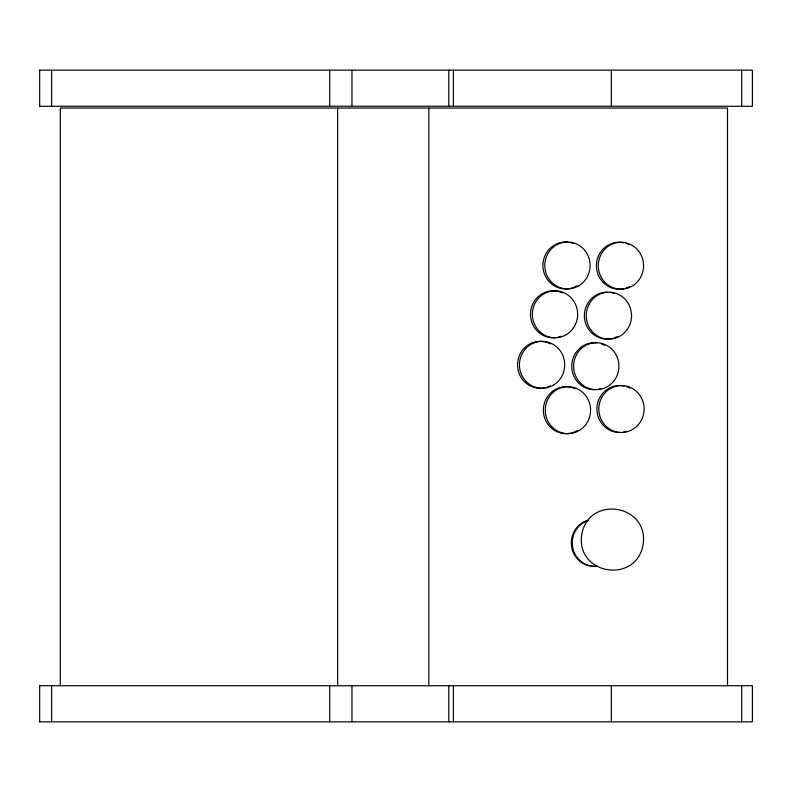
<?xml version="1.0" encoding="UTF-8"?>
<svg xmlns="http://www.w3.org/2000/svg" width="792" height="792" viewBox="0 0 792 792"><rect width="100%" height="100%" fill="white"/><g stroke="black" fill="none" stroke-linecap="round" stroke-linejoin="round"><path stroke-width="1.19" d="M39.6 70.171L752.4 70.171L752.4 106.276L39.6 106.276M39.6 685.723L752.4 685.723L752.4 721.829L39.6 721.829M741.728 70.171L741.728 106.276M741.728 685.723L741.728 721.829M727.511 685.723L727.511 108.078L60.281 108.078L60.281 685.723M611.345 70.171L611.345 106.276M611.345 685.723L611.345 721.829M453.37 70.171L453.37 106.276M453.37 685.723L453.37 721.829M448.757 70.171L448.757 106.276M448.757 685.723L448.757 721.829M428.818 108.078L428.818 685.723M351.965 70.171L351.965 106.276M351.965 685.723L351.965 721.829M337.649 108.078L337.649 685.723M329.729 70.171L329.729 106.276M329.729 685.723L329.729 721.829M51.619 70.171L51.619 106.276M51.619 685.723L51.619 721.829M39.669 70.171L39.669 106.276M39.669 685.723L39.669 721.829M596.277 566.24A23.463 22.641 -90 0 1 571.695 547.153A23.463 22.641 -90 0 1 588.109 520.235M577.338 430.502A23.463 22.641 -90 0 1 543.401 411.385A23.463 22.641 -90 0 1 575.279 388.763M619.572 432.491A23.463 22.641 90 0 1 597.049 406.583A23.463 22.641 90 0 1 624.254 386.06M626.601 386.714A23.463 22.641 90 0 1 629.888 388.13M626.601 431.333A23.463 22.641 90 0 1 623.076 432.204M594.366 389.674A23.463 22.641 90 0 1 571.755 365.003A23.463 22.641 90 0 1 596.683 342.857M601.395 343.896A23.463 22.641 90 0 1 604.682 345.312M601.395 388.516A23.463 22.641 90 0 1 597.861 389.387M544.856 387.773A23.463 22.641 -90 0 1 517.73 361.726A23.463 22.641 -90 0 1 550.489 343.926M550.489 385.704A23.463 22.641 -90 0 1 547.203 387.13M555.449 337.649A23.463 22.641 -90 0 1 530.779 310.573A23.463 22.641 -90 0 1 562.389 292.882M561.29 336.194A23.463 22.641 -90 0 1 557.816 337.263M611.691 338.61A23.463 22.641 90 0 1 584.486 318.087A23.463 22.641 90 0 1 607.009 292.189M610.503 292.466A23.463 22.641 90 0 1 614.028 293.347M617.324 336.541A23.463 22.641 90 0 1 614.028 337.966M623.72 288.674A23.463 22.641 -90 0 1 596.396 265.716A23.463 22.641 -90 0 1 623.72 242.758M626.066 243.411A23.463 22.641 -90 0 1 629.353 244.827M629.353 286.605A23.463 22.641 -90 0 1 626.066 288.031M570.25 242.51A23.463 22.641 -90 0 1 573.725 243.58M576.883 285.793A23.463 22.641 -90 0 1 543.421 270.369A23.463 22.641 -90 0 1 567.884 242.124M597.227 566.24A23.463 22.641 -90 0 1 572.755 547.767A23.463 22.641 -90 0 1 587.892 520.591M581.684 534.877C576.012 575.111 636.56 584.377 643.183 544.292C648.856 504.049 588.308 494.782 581.684 534.877M553.39 385.14A23.463 22.641 -90 0 0 553.39 344.5A23.463 22.641 -90 0 0 519.423 364.815A23.463 22.641 -90 0 0 553.39 385.14M566.349 334.62A23.463 22.641 -90 0 0 566.349 293.981A23.463 22.641 -90 0 0 532.382 314.305A23.463 22.641 -90 0 0 566.349 334.62M579.239 430.502A23.463 22.641 -90 0 0 579.239 389.852A23.463 22.641 -90 0 0 545.262 410.177A23.463 22.641 -90 0 0 579.239 430.502M578.784 285.793A23.463 22.641 -90 0 0 578.784 245.144A23.463 22.641 -90 0 0 544.817 265.468A23.463 22.641 -90 0 0 578.784 285.793M601.861 397.287A23.463 22.641 90 0 0 621.472 432.491A23.463 22.641 90 0 0 641.084 397.287A23.463 22.641 90 0 0 601.861 397.287M576.645 354.469A23.463 22.641 90 0 0 596.257 389.674A23.463 22.641 90 0 0 615.869 354.469A23.463 22.641 90 0 0 576.645 354.469M589.288 303.92A23.463 22.641 90 0 0 608.899 339.115A23.463 22.641 90 0 0 628.511 303.92A23.463 22.641 90 0 0 589.288 303.92M640.54 277.447A23.463 22.641 -90 0 0 620.928 242.253A23.463 22.641 -90 0 0 601.316 277.447A23.463 22.641 -90 0 0 640.54 277.447"/></g></svg>
